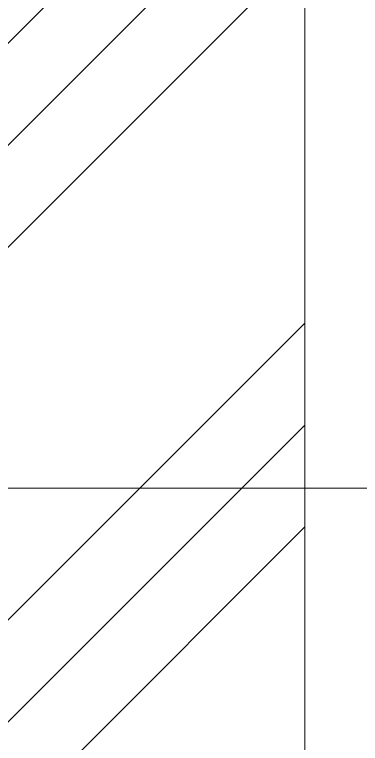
# Model space of a CAD drawing. Header units: millimetres. Extents: x 78096 to 288885, y -20632 to 149556.
# Drawn here: x 236587 to 236856, y 90701 to 91269 of the extents above; entities that cross this region are included whole.
import ezdxf

# ---------------------------------------------------------------- set-up
doc = ezdxf.new("R2010")
doc.units = ezdxf.units.MM
for name, color, linetype, lineweight in [('A-GLAZ-CURT', 52, 'Continuous', 9), ('A-GLAZ-CWMG', 51, 'Continuous', 9), ('I-FURN', 30, 'Continuous', 9)]:
    doc.layers.add(name, color=color, linetype=linetype, lineweight=lineweight)

# ---------------------------------------------------------------- blocks, each defined once
blk = doc.blocks.new('System Panel - Glazed-V4-TOMH A-A')
at = {"layer": 'A-GLAZ-CURT'}
h = blk.add_hatch(dxfattribs=at)
h.set_pattern_fill('FP_4', color=9, style=0, pattern_type=2)
h.set_pattern_definition([(45, (5066.1, 117385), (-224.5064, 224.5064), []), (45, (5145.46, 117385), (0, 449.0128), []), (45, (4986.7, 117385), (0, 449.0128), [])])
h.paths.add_polyline_path([(10713.04, 90200), (11116.26, 90200), (11116.26, 92200), (9815.62, 92200), (9815.62, 90200), (10612.13, 90200)])
blk = doc.blocks.new('Rectangular Mullion - 50 x 150mm ALUMINIUM-V7-TOMH A-A')
at = {"layer": 'A-GLAZ-CWMG'}
for p, q in [((11116.26, 92200), (11116.26, 90900)), ((11116.26, 90900), (11116.26, 90450))]:
    blk.add_line(p, q, dxfattribs=at)
blk = doc.blocks.new('F_Sofa - F_Sofa-2224991-TOMH A-A')
at = {"layer": 'I-FURN'}
for p, q in [((11167.55, 90900), (10467.55, 90900)), ((10467.55, 90900), (11167.55, 90900))]:
    blk.add_line(p, q, dxfattribs=at)

msp = doc.modelspace()

# ---------------------------------------------------------------- block references
at = {"layer": 'A-GLAZ-CURT'}
msp.add_blockref('System Panel - Glazed-V4-TOMH A-A', (225696.455, 0), dxfattribs=at)
at = {"layer": 'A-GLAZ-CWMG'}
msp.add_blockref('Rectangular Mullion - 50 x 150mm ALUMINIUM-V7-TOMH A-A', (225696.455, 0), dxfattribs=at)
at = {"layer": 'I-FURN'}
msp.add_blockref('F_Sofa - F_Sofa-2224991-TOMH A-A', (225696.455, 0), dxfattribs=at)

doc.saveas('drawing.dxf')
